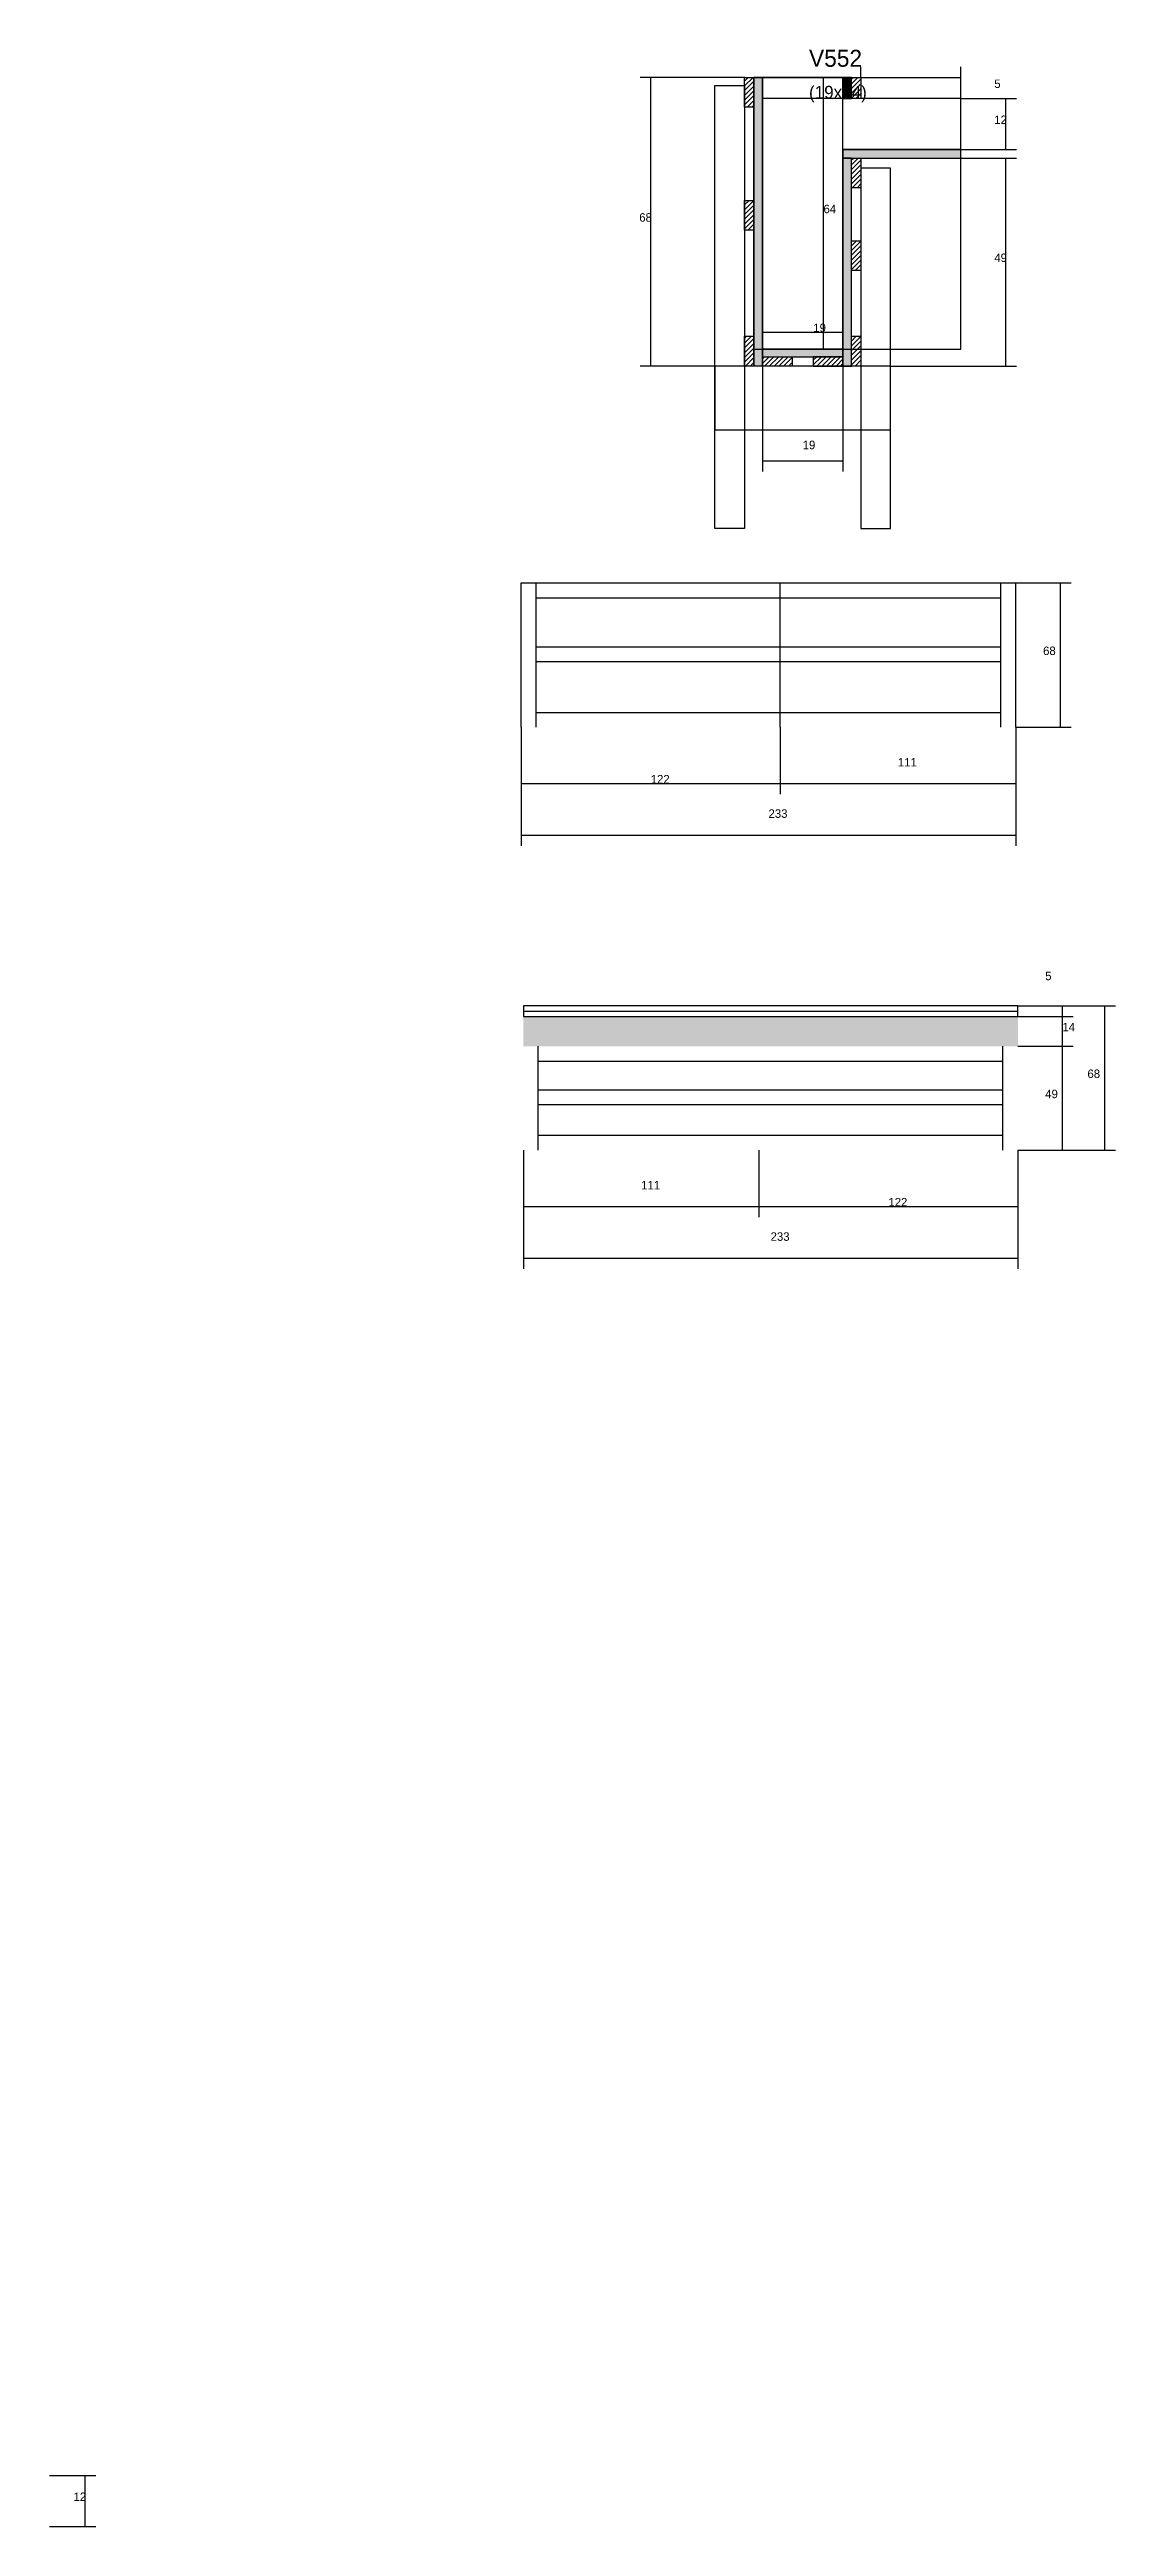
# Model space of a CAD drawing. Header units: metres. Extents: x 5626 to 6129, y -7860 to -6693.
import ezdxf

# ---------------------------------------------------------------- set-up
doc = ezdxf.new("R2010")
doc.units = ezdxf.units.M
for name, color, linetype in [('CONCRETO', 251, 'Continuous'), ('COTA', 241, 'Continuous'), ('Cota Seção (2x)', 4, 'Continuous'), ('Hachura', 253, 'Continuous'), ('Madeira', 126, 'Continuous'), ('Painéis', 200, 'Continuous'), ('SARR_2.2x7', 40, 'Continuous'), ('SARR_3.5x7', 81, 'Continuous'), ('SARR_EDITAR', 141, 'Continuous'), ('Texto Seção', 7, 'Continuous')]:
    doc.layers.add(name, color=color, linetype=linetype)

msp = doc.modelspace()

# ---------------------------------------------------------------- hatches: boundary and pattern name
at = {"layer": 'COTA'}
h = msp.add_hatch(dxfattribs=at)
h.set_pattern_fill('AR-CONC', scale=0.03)
h.paths.add_polyline_path([(5849.7, -7149), (5849.7, -7163), (5849.7, -7163), (6082.7, -7163), (6082.7, -7163), (6082.7, -7149), (6082.7, -7149), (5849.7, -7149)])
at = {"layer": 'Hachura'}
h = msp.add_hatch(dxfattribs=at)
h.set_pattern_fill('ANSI31', scale=0.5)
h.paths.add_polyline_path([(5953.9, -6706.5), (5958.3, -6706.5), (5958.3, -6706.5), (5958.3, -6720.5), (5958.3, -6720.5), (5953.9, -6720.5), (5953.9, -6720.5), (5953.9, -6706.5)])
h = msp.add_hatch(color=8, dxfattribs=at)
h.dxf.hatch_style = 1
h.paths.add_polyline_path([(5958.3, -6706.5), (5962.3, -6706.5), (5962.3, -6706.5), (5962.3, -6842.5), (5962.3, -6842.5), (5958.3, -6842.5), (5958.3, -6842.5), (5958.3, -6706.5)])
h = msp.add_hatch(color=8, dxfattribs=at)
h.dxf.hatch_style = 1
h.paths.add_polyline_path([(6004.3, -6716.5), (6000.3, -6716.5), (6000.3, -6716.5), (6000.3, -6706.5), (6000.3, -6706.5), (6004.3, -6706.5), (6004.3, -6706.5), (6004.3, -6716.5)])
h = msp.add_hatch(dxfattribs=at)
h.set_pattern_fill('ANSI31', scale=0.5)
h.paths.add_polyline_path([(6004.3, -6706.5), (6008.7, -6706.5), (6008.7, -6706.5), (6008.7, -6716.5), (6008.7, -6716.5), (6004.3, -6716.5), (6004.3, -6716.5), (6004.3, -6706.5)])
h = msp.add_hatch(color=8, dxfattribs=at)
h.dxf.hatch_style = 1
h.paths.add_polyline_path([(6055.9, -6744.5), (6055.9, -6740.5), (6055.9, -6740.5), (6000.3, -6740.5), (6000.3, -6740.5), (6000.3, -6744.5), (6000.3, -6744.5), (6055.9, -6744.5)])
h = msp.add_hatch(color=8, dxfattribs=at)
h.dxf.hatch_style = 1
h.paths.add_polyline_path([(6004.3, -6744.5), (6000.3, -6744.5), (6000.3, -6744.5), (6000.3, -6842.5), (6000.3, -6842.5), (6004.3, -6842.5), (6004.3, -6842.5), (6004.3, -6744.5)])
h = msp.add_hatch(dxfattribs=at)
h.set_pattern_fill('ANSI31', scale=0.5)
h.paths.add_polyline_path([(6004.3, -6744.5), (6008.7, -6744.5), (6008.7, -6744.5), (6008.7, -6758.5), (6008.7, -6758.5), (6004.3, -6758.5), (6004.3, -6758.5), (6004.3, -6744.5)])
h = msp.add_hatch(dxfattribs=at)
h.set_pattern_fill('ANSI31', scale=0.5)
h.paths.add_polyline_path([(5953.9, -6764.5), (5958.3, -6764.5), (5958.3, -6764.5), (5958.3, -6778.5), (5958.3, -6778.5), (5953.9, -6778.5), (5953.9, -6778.5), (5953.9, -6764.5)])
h = msp.add_hatch(dxfattribs=at)
h.set_pattern_fill('ANSI31', scale=0.5)
h.paths.add_polyline_path([(6004.3, -6783.5), (6008.7, -6783.5), (6008.7, -6783.5), (6008.7, -6797.5), (6008.7, -6797.5), (6004.3, -6797.5), (6004.3, -6797.5), (6004.3, -6783.5)])
h = msp.add_hatch(dxfattribs=at)
h.set_pattern_fill('ANSI31', scale=0.5)
h.paths.add_polyline_path([(5953.9, -6828.5), (5958.3, -6828.5), (5958.3, -6828.5), (5958.3, -6842.5), (5958.3, -6842.5), (5953.9, -6842.5), (5953.9, -6842.5), (5953.9, -6828.5)])
h = msp.add_hatch(color=8, dxfattribs=at)
h.dxf.hatch_style = 1
h.paths.add_polyline_path([(6000.3, -6838.1), (6000.3, -6834.5), (6000.3, -6834.5), (5962.3, -6834.5), (5962.3, -6834.5), (5962.3, -6838.1), (5962.3, -6838.1), (6000.3, -6838.1)])
h = msp.add_hatch(dxfattribs=at)
h.set_pattern_fill('ANSI31', scale=0.5)
h.paths.add_polyline_path([(5962.3, -6842.5), (5962.3, -6838.1), (5962.3, -6838.1), (5976.3, -6838.1), (5976.3, -6838.1), (5976.3, -6842.5), (5976.3, -6842.5), (5962.3, -6842.5)])
h = msp.add_hatch(dxfattribs=at)
h.set_pattern_fill('ANSI31', scale=0.5)
h.paths.add_polyline_path([(6000.3, -6842.5), (6000.3, -6838.1), (6000.3, -6838.1), (5986.3, -6838.1), (5986.3, -6838.1), (5986.3, -6842.5), (5986.3, -6842.5), (6000.3, -6842.5)])
h = msp.add_hatch(dxfattribs=at)
h.set_pattern_fill('ANSI31', scale=0.5)
h.paths.add_polyline_path([(6004.3, -6828.5), (6008.7, -6828.5), (6008.7, -6828.5), (6008.7, -6842.5), (6008.7, -6842.5), (6004.3, -6842.5), (6004.3, -6842.5), (6004.3, -6828.5)])

# ---------------------------------------------------------------- linework, layer by layer
at = {"layer": 'CONCRETO'}
for points in [[(6000.3, -6740.5), (6000.3, -6742.5), (6000.3, -6742.5), (6000.3, -6834.5), (5962.3, -6834.5), (5962.3, -6706.5), (5958.3, -6706.5), (5958.3, -6706.5), (6000.3, -6706.5), (6000.3, -6716.5)], [(5962.3, -6730.5), (5962.3, -6730.5), (5962.3, -6762.5), (5962.3, -6762.5), (5962.3, -6834.5), (6000.3, -6834.5), (6000.3, -6740.5), (6055.9, -6740.5), (6055.9, -6716.5), (6000.3, -6716.5)]]:
    msp.add_lwpolyline(points, dxfattribs=at)
for points in [[(5958.3, -6834.5), (6000.3, -6834.5), (6000.3, -6706.5), (5958.3, -6706.5)], [(5962.3, -6834.5), (6055.9, -6834.5), (6055.9, -6716.5), (5962.3, -6716.5)]]:
    msp.add_lwpolyline(points, close=True, dxfattribs=at)
at = {"layer": 'COTA'}
for p, q in [((5953.9, -6706.5), (5904.8, -6706.5)), ((5909.8, -6842.5), (5909.8, -6706.5)), ((6008.7, -6706.5), (6008.7, -6701.5)), ((6008.7, -6706.5), (6055.9, -6706.5)), ((6055.9, -6716.5), (6055.9, -6701.5)), ((6055.9, -6716.5), (6082.1, -6716.5)), ((6077.1, -6740.5), (6077.1, -6716.5)), ((6018.3, -6744.5), (6082.1, -6744.5)), ((6055.9, -6740.5), (6082.1, -6740.5)), ((6077.1, -6842.5), (6077.1, -6744.5)), ((5939.9, -6842.5), (5904.8, -6842.5)), ((5962.3, -6842.5), (5962.3, -6892.2)), ((6000.3, -6842.5), (6000.3, -6892.2)), ((6022.7, -6842.5), (6082.1, -6842.5)), ((5962.3, -6887.2), (6000.3, -6887.2)), ((6081.7, -6944.7), (6107.8, -6944.7)), ((6102.8, -7012.7), (6102.8, -6944.7)), ((5848.7, -7012.7), (5848.7, -7044.2)), ((5848.7, -7012.7), (5848.7, -7068.6)), ((5970.7, -7012.7), (5970.7, -7044.2)), ((5970.7, -7012.7), (5970.7, -7044.2)), ((6081.7, -7012.7), (6081.7, -7044.2)), ((6081.7, -7012.7), (6081.7, -7068.6)), ((6081.7, -7012.7), (6107.8, -7012.7)), ((5848.7, -7039.2), (5970.7, -7039.2)), ((5970.7, -7039.2), (6081.7, -7039.2)), ((5848.7, -7063.6), (6081.7, -7063.6)), ((6082.7, -7144), (6128.7, -7144)), ((6082.7, -7144), (6108.7, -7144)), ((6082.7, -7149), (6108.7, -7149)), ((6082.7, -7149), (6108.7, -7149)), ((6103.7, -7149), (6103.7, -7144)), ((6103.7, -7163), (6103.7, -7149)), ((6123.7, -7212), (6123.7, -7144)), ((6082.7, -7163), (6108.7, -7163)), ((6082.7, -7163), (6108.7, -7163)), ((6103.7, -7212), (6103.7, -7163)), ((5849.7, -7212), (5849.7, -7243.5)), ((5849.7, -7212), (5849.7, -7267.9)), ((5960.7, -7212), (5960.7, -7243.5)), ((5960.7, -7212), (5960.7, -7243.5)), ((6082.7, -7212), (6082.7, -7243.5)), ((6082.7, -7212), (6082.7, -7267.9)), ((6082.7, -7212), (6108.7, -7212)), ((6082.7, -7212), (6128.7, -7212)), ((5849.7, -7238.5), (5960.7, -7238.5)), ((5960.7, -7238.5), (6082.7, -7238.5)), ((5849.7, -7262.9), (6082.7, -7262.9)), ((5626.4, -7836.5), (5648.2, -7836.5)), ((5643.2, -7860.5), (5643.2, -7836.5)), ((5626.4, -7860.5), (5648.2, -7860.5))]:
    msp.add_line(p, q, dxfattribs=at)
at = {"layer": 'Cota Seção (2x)'}
for p, q in [((5962.3, -6706.5), (5996.1, -6706.5)), ((5991.1, -6834.5), (5991.1, -6706.5)), ((5962.3, -6842.5), (5962.3, -6821.5)), ((5962.3, -6826.5), (6000.3, -6826.5)), ((6000.3, -6842.5), (6000.3, -6821.5)), ((5962.3, -6834.5), (5996.1, -6834.5))]:
    msp.add_line(p, q, dxfattribs=at)
at = {"layer": 'Madeira'}
for points in [[(5953.9, -6706.5), (5958.3, -6706.5), (5958.3, -6720.5), (5953.9, -6720.5)], [(6004.3, -6706.5), (6008.7, -6706.5), (6008.7, -6716.5), (6004.3, -6716.5)], [(6004.3, -6744.5), (6008.7, -6744.5), (6008.7, -6758.5), (6004.3, -6758.5)], [(5953.9, -6764.5), (5958.3, -6764.5), (5958.3, -6778.5), (5953.9, -6778.5)], [(6004.3, -6783.5), (6008.7, -6783.5), (6008.7, -6797.5), (6004.3, -6797.5)], [(5953.9, -6828.5), (5958.3, -6828.5), (5958.3, -6842.5), (5953.9, -6842.5)], [(5962.3, -6842.5), (5962.3, -6838.1), (5976.3, -6838.1), (5976.3, -6842.5)], [(6000.3, -6842.5), (6000.3, -6838.1), (5986.3, -6838.1), (5986.3, -6842.5)], [(6004.3, -6828.5), (6008.7, -6828.5), (6008.7, -6842.5), (6004.3, -6842.5)]]:
    msp.add_lwpolyline(points, close=True, dxfattribs=at)
at = {"layer": 'Painéis'}
for p, q in [((5962.3, -6842.5), (5962.3, -6706.5)), ((6000.3, -6740.5), (6055.9, -6740.5)), ((6000.3, -6744.5), (6000.3, -6740.5)), ((6000.3, -6842.5), (6000.3, -6744.5)), ((6055.9, -6744.5), (6055.9, -6740.5)), ((5962.3, -6834.5), (6000.3, -6834.5)), ((5962.3, -6838.1), (5962.3, -6834.5)), ((6000.3, -6838.1), (6000.3, -6834.5)), ((5848.7, -6944.7), (6081.7, -6944.7)), ((5848.7, -7012.7), (5848.7, -6944.7)), ((5970.7, -7012.7), (5970.7, -6944.7)), ((6081.7, -7012.7), (6081.7, -6944.7))]:
    msp.add_line(p, q, dxfattribs=at)
for points in [[(5958.3, -6706.5), (5962.3, -6706.5), (5962.3, -6842.5), (5958.3, -6842.5)], [(6004.3, -6706.5), (6000.3, -6706.5), (6000.3, -6716.5), (6004.3, -6716.5)], [(6055.9, -6744.5), (6055.9, -6740.5), (6000.3, -6740.5), (6000.3, -6744.5)], [(6004.3, -6744.5), (6000.3, -6744.5), (6000.3, -6842.5), (6004.3, -6842.5)], [(6000.3, -6838.1), (6000.3, -6834.5), (5962.3, -6834.5), (5962.3, -6838.1)], [(6082.7, -7144), (5849.7, -7144), (5849.7, -7149), (6082.7, -7149)]]:
    msp.add_lwpolyline(points, close=True, dxfattribs=at)
at = {"layer": 'SARR_2.2x7'}
for p, q in [((5855.7, -7012.7), (5855.7, -6944.7)), ((5855.7, -6951.7), (5970.7, -6951.7)), ((5970.7, -6951.7), (6074.7, -6951.7)), ((6074.7, -7012.7), (6074.7, -6944.7)), ((5855.7, -6974.8), (5970.7, -6974.8)), ((5970.7, -6974.8), (6074.7, -6974.8)), ((5855.7, -6981.8), (5970.7, -6981.8)), ((5970.7, -6981.8), (6074.7, -6981.8)), ((5855.7, -7005.7), (5970.7, -7005.7)), ((5970.7, -7005.7), (6074.7, -7005.7)), ((5856.7, -7212), (5856.7, -7163)), ((6075.7, -7212), (6075.7, -7163)), ((5856.7, -7170), (5960.7, -7170)), ((5960.7, -7170), (6075.7, -7170)), ((5856.7, -7183.5), (5960.7, -7183.5)), ((5960.7, -7183.5), (6075.7, -7183.5)), ((5856.7, -7190.5), (5960.7, -7190.5)), ((5960.7, -7190.5), (6075.7, -7190.5)), ((5856.7, -7205), (5960.7, -7205)), ((5960.7, -7205), (6075.7, -7205))]:
    msp.add_line(p, q, dxfattribs=at)
at = {"layer": 'SARR_3.5x7'}
for points in [[(5939.9, -6710.4), (5953.9, -6710.4), (5953.9, -6919), (5939.9, -6919)], [(6022.7, -6749.3), (6008.7, -6749.3), (6008.7, -6919), (6022.7, -6919)], [(6022.7, -6842.5), (5939.9, -6842.5), (5939.9, -6872.6), (6022.7, -6872.6)]]:
    msp.add_lwpolyline(points, close=True, dxfattribs=at)
at = {"layer": 'SARR_EDITAR'}
for p, q in [((5849.7, -7146.5), (5960.7, -7146.5)), ((5960.7, -7146.5), (6082.7, -7146.5))]:
    msp.add_line(p, q, dxfattribs=at)

# ---------------------------------------------------------------- texts
at = {"layer": 'COTA'}
for s, p in [('5', (6071.6, -6711.5)), ('12', (6071.6, -6728.5)), ('68', (5904.3, -6774.5)), ('49', (6071.6, -6793.5)), ('19', (5981.3, -6881.7)), ('68', (6094.6, -6978.7)), ('122', (5909.7, -7039.2)), ('111', (6026.2, -7031.2)), ('233', (5965.2, -7055.4)), ('5', (6095.6, -7131.9)), ('14', (6103.7, -7156)), ('68', (6115.5, -7178)), ('49', (6095.6, -7187.5)), ('111', (5905.2, -7230.5)), ('122', (6021.7, -7238.5)), ('233', (5966.2, -7254.7)), ('12', (5637.7, -7848.5))]:
    msp.add_text(s, height=4, dxfattribs=at).set_placement(p)
at = {"layer": 'Cota Seção (2x)'}
for s, p in [('64', (5991.1, -6770.5)), ('19', (5986.3, -6826.5))]:
    msp.add_text(s, height=4, dxfattribs=at).set_placement(p)
at = {"layer": 'Texto Seção'}
for s, height, p in [('V552', 8, (5984.3, -6701.5)), ('(19x64)', 6, (5984.3, -6716.5))]:
    msp.add_text(s, height=height, dxfattribs=at).set_placement(p)

doc.saveas('drawing.dxf')
